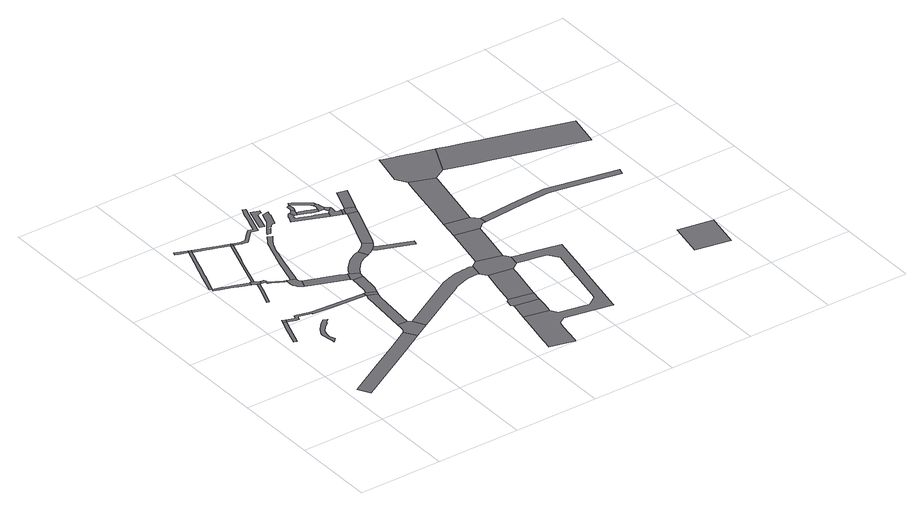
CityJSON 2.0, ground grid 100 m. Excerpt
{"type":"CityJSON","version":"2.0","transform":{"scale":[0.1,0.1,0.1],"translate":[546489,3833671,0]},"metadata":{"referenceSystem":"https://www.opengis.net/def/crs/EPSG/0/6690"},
"CityObjects":{
"road1":{"type":"Road","attributes":{"RoadStructureAttribute.sectionType":"1"},"geometry":[{"type":"MultiSurface","lod":"1","boundaries":[[[0,1,2,3,4,5]]]}]},
"road2":{"type":"Road","geometry":[{"type":"MultiSurface","lod":"1","boundaries":[[[6,0,5,7]]]}]},
"road3":{"type":"Road","attributes":{"RoadStructureAttribute.sectionType":"1"},"geometry":[{"type":"MultiSurface","lod":"1","boundaries":[[[8,9,10,11,12,13,14]]]}]},
"road4":{"type":"Road","attributes":{"RoadStructureAttribute.sectionType":"1"},"geometry":[{"type":"MultiSurface","lod":"1","boundaries":[[[15,16,17,18,19,20,21,22,23,24,25,26,27,28,29,30,31,32,33]]]}]},
"road5":{"type":"Road","attributes":{"RoadStructureAttribute.sectionType":"1"},"geometry":[{"type":"MultiSurface","lod":"1","boundaries":[[[34,35,36,37,38,39,40,41,42,43,44,45,46,47,48]]]}]},
"road6":{"type":"Road","attributes":{"RoadStructureAttribute.sectionType":"1"},"geometry":[{"type":"MultiSurface","lod":"1","boundaries":[[[49,50,51,52,53,54,39,55,56,57,58,59,60,61,62]]]}]},
"road7":{"type":"Road","attributes":{"RoadStructureAttribute.sectionType":"1"},"geometry":[{"type":"MultiSurface","lod":"1","boundaries":[[[63,64,65,66,67,68,69]]]}]},
"road8":{"type":"Road","attributes":{"RoadStructureAttribute.sectionType":"1"},"geometry":[{"type":"MultiSurface","lod":"1","boundaries":[[[70,71,72,49,73]]]}]},
"road9":{"type":"Road","geometry":[{"type":"MultiSurface","lod":"1","boundaries":[[[74,75,76,48,47,77,78,79,63,69,80,81,82,83,84,85,86]]]}]},
"road10":{"type":"Road","attributes":{"RoadStructureAttribute.sectionType":"1"},"geometry":[{"type":"MultiSurface","lod":"1","boundaries":[[[87,88,89,90,91,92,93,94,95,96,7,5,97,98,99,100,101,102,103,104,105,106,107,108,109,110,111,112,113,114]]]}]},
"road11":{"type":"Road","geometry":[{"type":"MultiSurface","lod":"1","boundaries":[[[73,49,62,115]]]}]},
"road12":{"type":"Road","attributes":{"RoadStructureAttribute.sectionType":"1"},"geometry":[{"type":"MultiSurface","lod":"1","boundaries":[[[116,117,118,119,120,121,122,123,124,82,81,125,126,127,128,129,130,131,132,133,134]]]}]},
"road13":{"type":"Road","attributes":{"RoadStructureAttribute.sectionType":"1"},"geometry":[{"type":"MultiSurface","lod":"1","boundaries":[[[135,136,74,86,137,138,139]]]}]},
"road14":{"type":"Road","attributes":{"RoadStructureAttribute.sectionType":"1"},"geometry":[{"type":"MultiSurface","lod":"1","boundaries":[[[140,141,142,143,115,62,144,145,146,147,148,149,150,135,151]]]}]},
"road15":{"type":"Road","geometry":[{"type":"MultiSurface","lod":"1","boundaries":[[[152,153,154,134,133,155,156,157,158,159,160,161,162,163,164,165,166,167,168,169,170,171,172,173,174,175,176,177,178,179,180,181]]]}]},
"road16":{"type":"Road","geometry":[{"type":"MultiSurface","lod":"1","boundaries":[[[182,183,184,8,14,185,186,187,188]]]}]},
"road17":{"type":"Road","geometry":[{"type":"MultiSurface","lod":"1","boundaries":[[[151,135,139,189]]]}]},
"road18":{"type":"Road","attributes":{"RoadStructureAttribute.sectionType":"1"},"geometry":[{"type":"MultiSurface","lod":"1","boundaries":[[[190,191,192,193,182,188,194,195,196]]]}]},
"road19":{"type":"Road","attributes":{"RoadStructureAttribute.sectionType":"1"},"geometry":[{"type":"MultiSurface","lod":"1","boundaries":[[[197,198,199,176,175,200,201,202]]]}]},
"road20":{"type":"Road","attributes":{"RoadStructureAttribute.sectionType":"1"},"geometry":[{"type":"MultiSurface","lod":"1","boundaries":[[[203,204,205,206,207,208,209,210,211,212,213,214,215,216,217,218,219,220,221,181,180]]]}]},
"road21":{"type":"Road","geometry":[{"type":"MultiSurface","lod":"1","boundaries":[[[222,223,114,113,224,190,196,225,226]]]}]},
"road22":{"type":"Road","attributes":{"RoadStructureAttribute.sectionType":"1"},"geometry":[{"type":"MultiSurface","lod":"1","boundaries":[[[227,228,229,226,225,230,231,232,233,234]]]}]},
"road23":{"type":"Road","geometry":[{"type":"MultiSurface","lod":"1","boundaries":[[[202,201,227,234,235,236,237,238,239]]]}]},
"road24":{"type":"Road","attributes":{"RoadStructureAttribute.sectionType":"1"},"geometry":[{"type":"MultiSurface","lod":"1","boundaries":[[[240,241,242,243,244,245,246,247,248,249,250,251,252,189,139,253,254,255,256,257,258,259,260,261,262,263,264,265,266,267,268,269,270,271]]]}]},
"road25":{"type":"Road","attributes":{"RoadStructureAttribute.sectionType":"1"},"geometry":[{"type":"MultiSurface","lod":"1","boundaries":[[[272,273,274,275,276,277]]]}]},
"road26":{"type":"Road","attributes":{"RoadStructureAttribute.sectionType":"1"},"geometry":[{"type":"MultiSurface","lod":"1","boundaries":[[[278,279,280,281,282,283,284,285,286,287,239,238,288,289,290,291,292,293,294,295,296,297,298,299]]]}]},
"road27":{"type":"Road","attributes":{"RoadStructureAttribute.sectionType":"1"},"geometry":[{"type":"MultiSurface","lod":"1","boundaries":[[[300,301,302,303,304,305,306,307,308,309,310,311,312,187,186,313,314,315,316,317,318,319,320,321,322,323,324,325,326,327]]]}]},
"road28":{"type":"Road","geometry":[{"type":"MultiSurface","lod":"1","boundaries":[[[328,329,330,331,332,333,334,335,336,337]]]}]},
"road29":{"type":"Road","attributes":{"RoadStructureAttribute.sectionType":"1"},"geometry":[{"type":"MultiSurface","lod":"1","boundaries":[[[338,339,340,341,342,343,344,345,346,347,348,349,350,351]]]}]},
"road30":{"type":"Road","geometry":[{"type":"MultiSurface","lod":"1","boundaries":[[[352,353,354,355,356,278,299,357,358,359,360,361,362,363,364,365]]]}]},
"road31":{"type":"Road","geometry":[{"type":"MultiSurface","lod":"1","boundaries":[[[366,367,368,369,370,371,372,373]]]}]},
"road32":{"type":"Road","attributes":{"RoadStructureAttribute.sectionType":"1"},"geometry":[{"type":"MultiSurface","lod":"1","boundaries":[[[369,374,375,376,377,378,379,380,381,382,383,384,385,386,387,388,389,390,370]]]}]},
"road33":{"type":"Road","geometry":[{"type":"MultiSurface","lod":"1","boundaries":[[[391,392,393,394,395,396,397,398]]]}]},
"road34":{"type":"Road","attributes":{"RoadStructureAttribute.sectionType":"1"},"geometry":[{"type":"MultiSurface","lod":"1","boundaries":[[[399,400,401,402,403,404,405,406,407,366,373]]]}]},
"road35":{"type":"Road","attributes":{"RoadStructureAttribute.sectionType":"1"},"geometry":[{"type":"MultiSurface","lod":"1","boundaries":[[[408,409,372,371,410,411,412,413]]]}]},
"road36":{"type":"Road","geometry":[{"type":"MultiSurface","lod":"1","boundaries":[[[414,415,416,417,418,391,398,419]]]}]},
"road37":{"type":"Road","attributes":{"RoadStructureAttribute.sectionType":"1"},"geometry":[{"type":"MultiSurface","lod":"1","boundaries":[[[420,421,422,423,424,425,362,361]]]}]},
"road38":{"type":"Road","attributes":{"RoadStructureAttribute.sectionType":"1"},"geometry":[{"type":"MultiSurface","lod":"1","boundaries":[[[426,427,428,429,430,431,432,433,434,435,436,437,403,438,439,440,441,442,443,444,445,446,447,448]]]}]},
"road39":{"type":"Road","attributes":{"RoadStructureAttribute.sectionType":"1"},"geometry":[{"type":"MultiSurface","lod":"1","boundaries":[[[449,450,451,452,453,454,455,352,365,456,457,458,459,460]]]}]},
"road40":{"type":"Road","geometry":[{"type":"MultiSurface","lod":"1","boundaries":[[[461,462,463,464,448,447,465,413,412,466,467]]]}]},
"road41":{"type":"Road","geometry":[{"type":"MultiSurface","lod":"1","boundaries":[[[468,469,470,471,472,473,474,475,476,384,383,477,478,479]]]}]},
"road42":{"type":"Road","attributes":{"RoadStructureAttribute.sectionType":"1"},"geometry":[{"type":"MultiSurface","lod":"1","boundaries":[[[480,481,482,467,466,476,475]]]}]},
"road43":{"type":"Road","attributes":{"RoadStructureAttribute.sectionType":"1"},"geometry":[{"type":"MultiSurface","lod":"1","boundaries":[[[483,484,414,419,485,486,487,488]]]}]},
"road44":{"type":"Road","attributes":{"RoadStructureAttribute.sectionType":"1"},"geometry":[{"type":"MultiSurface","lod":"1","boundaries":[[[479,478,489,490]]]}]},
"road45":{"type":"Road","attributes":{"RoadStructureAttribute.sectionType":"1"},"geometry":[{"type":"MultiSurface","lod":"1","boundaries":[[[491,492,493,494,495,496,497,498,499,500,501,502,503,504,505,506,507,508,509,510,511,512,513,514,515,516,517,518,519,520,394,393,521,522,523,524,525,526,527,528]]]}]},
"road46":{"type":"Road","geometry":[{"type":"MultiSurface","lod":"1","boundaries":[[[529,490,489,449,460,530,531]]]}]},
"road47":{"type":"Road","geometry":[{"type":"MultiSurface","lod":"1","boundaries":[[[532,327,326,483,488,506,505,533]]]}]},
"road48":{"type":"Road","attributes":{"RoadStructureAttribute.sectionType":"1"},"geometry":[{"type":"MultiSurface","lod":"1","boundaries":[[[534,529,531,535]]]}]},
"road49":{"type":"Road","attributes":{"RoadStructureAttribute.sectionType":"1"},"geometry":[{"type":"MultiSurface","lod":"1","boundaries":[[[536,532,533,537,538,539,540]]]}]},
"road50":{"type":"Road","geometry":[{"type":"MultiSurface","lod":"1","boundaries":[[[541,542,536,540,543,544,545,546]]]}]},
"road51":{"type":"Road","attributes":{"RoadStructureAttribute.sectionType":"1"},"geometry":[{"type":"MultiSurface","lod":"1","boundaries":[[[547,548,549,550,551,552,553,554,541,546,555,556]]]}]},
"road52":{"type":"Road","geometry":[{"type":"MultiSurface","lod":"1","boundaries":[[[557,558,559,560,561,562,563,564,565,566,547,556,567,568]]]}]},
"road53":{"type":"Road","attributes":{"RoadStructureAttribute.sectionType":"1"},"geometry":[{"type":"MultiSurface","lod":"1","boundaries":[[[569,570,545,544,571,572,573,574,575]]]}]},
"road54":{"type":"Road","attributes":{"function":"3","RoadStructureAttribute.sectionType":"1"},"geometry":[{"type":"MultiSurface","lod":"1","boundaries":[[[576,577,578,579,580,581]]]}]},
"road55":{"type":"Road","attributes":{"RoadStructureAttribute.sectionType":"1"},"geometry":[{"type":"MultiSurface","lod":"1","boundaries":[[[582,583,584,585,586,587,588,589,590,568,567,591,592,593,594,595,596,597]]]}]}
},
"vertices":[
[255,2082,0],[217,1976,0],[124,1717,0],[161,1702,0],[247,1942,0],[294,2067,0],
[268,2116,0],[306,2101,0],
[1153,1193,0],[911,1053,0],[579,865,0],[128,606,0],[207,468,0],[988,914,0],[1233,1053,0],
[498,1547,0],[490,1587,0],[492,1637,0],[511,1693,0],[558,1748,0],[618,1801,0],[614,1810,0],[668,1855,0],[620,1872,0],[563,1831,0],[562,1831,0],[496,1757,0],[459,1700,0],[446,1667,0],[444,1639,0],[460,1535,0],[466,1500,0],[468,1470,0],[515,1518,0],
[423,2885,0],[358,2909,0],[263,2944,0],[154,2982,0],[136,2988,0],[39,3023,0],[28,2989,0],[93,2966,0],[202,2927,0],[271,2902,0],[285,2897,0],[355,2871,0],[411,2851,0],[411,2849,0],[425,2886,0],
[252,3724,0],[186,3542,0],[129,3382,0],[97,3292,0],[41,3133,0],[7,3036,0],[77,3126,0],[127,3268,0],[136,3292,0],[164,3369,0],[170,3389,0],[218,3526,0],[262,3649,0],[285,3711,0],
[469,2817,0],[419,2676,0],[349,2489,0],[362,2484,0],[376,2480,0],[434,2629,0],[493,2807,0],
[123,3809,0],[111,3774,0],[149,3760,0],[264,3758,0],
[452,2894,0],[447,2893,0],[431,2888,0],[417,2847,0],[454,2834,0],[470,2819,0],[497,2808,0],[516,2811,0],[529,2850,0],[488,2863,0],[483,2865,0],[469,2882,0],[470,2885,0],
[1225,2027,0],[610,2071,0],[607,2072,0],[588,2076,0],[457,2108,0],[427,2115,0],[425,2114,0],[409,2063,0],[408,2063,0],[397,2068,0],[388,2032,0],[391,2034,0],[422,2027,0],[424,2026,0],[424,2027,0],[439,2073,0],[440,2077,0],[448,2076,0],[451,2075,0],[452,2075,0],[503,2065,0],[579,2049,0],[601,2045,0],[604,2044,0],[600,2028,0],[913,2004,0],[1255,1981,0],[1257,2026,0],
[297,3745,0],
[734,2704,0],[682,2738,0],[658,2750,0],[613,2777,0],[590,2790,0],[588,2794,0],[580,2811,0],[578,2816,0],[567,2837,0],[562,2795,0],[568,2774,0],[570,2767,0],[573,2765,0],[601,2752,0],[651,2730,0],[675,2718,0],[725,2686,0],[753,2679,0],[757,2699,0],
[679,3566,0],[589,3297,0],[593,3248,0],[611,3297,0],[702,3559,0],
[587,3638,0],[491,3674,0],[422,3698,0],[401,3706,0],[379,3675,0],[398,3669,0],[464,3645,0],[497,3633,0],[515,3625,0],[582,3601,0],[644,3579,0],[700,3596,0],
[795,2688,0],[765,2697,0],[760,2698,0],[753,2674,0],[749,2645,0],[750,2633,0],[750,2626,0],[751,2613,0],[751,2611,0],[754,2598,0],[754,2597,0],[758,2584,0],[760,2579,0],[763,2575,0],[776,2554,0],[786,2542,0],[788,2539,0],[790,2537,0],[797,2531,0],[813,2519,0],[826,2512,0],[828,2511,0],[831,2509,0],[841,2503,0],[876,2599,0],[862,2614,0],[855,2631,0],[854,2651,0],[856,2668,0],[797,2687,0],
[1187,1343,0],[1181,1272,0],[1178,1234,0],[1330,1109,0],[1428,1165,0],[1349,1304,0],[1307,1332,0],
[717,3591,0],
[1261,1979,0],[1246,1940,0],[1239,1915,0],[1238,1909,0],[1354,1854,0],[1366,1919,0],[1372,1933,0],
[1319,2432,0],[1256,2457,0],[911,2585,0],[875,2490,0],[1303,2327,0],[1340,2424,0],
[860,2682,0],[949,3015,0],[990,3165,0],[1007,3224,0],[1032,3292,0],[1037,3301,0],[1056,3339,0],[1086,3389,0],[1136,3460,0],[1083,3477,0],[1082,3476,0],[1037,3411,0],[1028,3395,0],[1005,3344,0],[990,3301,0],[987,3293,0],[886,2990,0],[842,2840,0],[807,2713,0],
[1273,2025,0],[1268,2025,0],[1275,2018,0],[1390,1978,0],[1277,2025,0],
[1321,2301,0],[1301,2091,0],[1287,2047,0],[1406,2017,0],[1415,2048,0],[1422,2084,0],[1438,2261,0],[1441,2288,0],
[1443,2305,0],[1448,2328,0],[1454,2345,0],[1461,2363,0],[1354,2418,0],
[1175,4047,0],[1163,4013,0],[1141,3958,0],[1111,3863,0],[1085,3786,0],[1051,3685,0],[1051,3684,0],[1000,3697,0],[991,3694,0],[988,3691,0],[925,3630,0],[857,3561,0],[799,3566,0],[704,3558,0],[761,3541,0],[798,3532,0],[810,3527,0],[857,3521,0],[864,3520,0],[867,3523,0],[898,3554,0],[948,3604,0],[1004,3658,0],[1039,3648,0],[1047,3646,0],[1055,3644,0],[1060,3642,0],[1081,3636,0],[1107,3713,0],[1158,3870,0],[1204,4002,0],[1214,4033,0],
[1169,3604,0],[1139,3561,0],[1114,3524,0],[1151,3512,0],[1196,3577,0],[1208,3589,0],
[1678,2698,0],[1637,2683,0],[1586,2662,0],[1556,2645,0],[1529,2628,0],[1507,2610,0],[1463,2565,0],[1422,2522,0],[1386,2476,0],[1370,2448,0],[1468,2379,0],[1486,2408,0],[1501,2429,0],[1529,2458,0],[1569,2503,0],[1599,2528,0],[1619,2542,0],[1637,2554,0],[1664,2564,0],[1685,2572,0],[1707,2580,0],[1728,2588,0],
[2439,1779,0],[2420,1779,0],[2384,1779,0],[2349,1778,0],[2309,1774,0],[2265,1768,0],[2234,1763,0],[2212,1758,0],[2183,1750,0],[2153,1741,0],[2125,1732,0],[2097,1722,0],[2045,1702,0],[1622,1276,0],[1812,1384,0],[1923,1447,0],[2022,1503,0],[2082,1536,0],[2115,1556,0],[2147,1570,0],[2183,1584,0],[2216,1595,0],[2257,1607,0],[2306,1616,0],[2354,1621,0],[2410,1620,0],[2438,1617,0],[2469,1774,0],
[1217,3963,0],[1157,3762,0],[1131,3673,0],[1183,3660,0],[1212,3756,0],[1246,3868,0],[1263,3878,0],[1281,3884,0],[1300,3881,0],[1313,3924,0],
[1259,3751,0],[1244,3711,0],[1187,3629,0],[1184,3625,0],[1226,3609,0],[1238,3622,0],[1257,3642,0],[1281,3652,0],[1301,3645,0],[1338,3742,0],[1359,3796,0],[1350,3800,0],[1373,3859,0],[1293,3841,0],
[1798,2803,0],[1774,2770,0],[1760,2755,0],[1729,2728,0],[1704,2711,0],[1750,2599,0],[1774,2612,0],[1795,2625,0],[1821,2646,0],[1836,2659,0],[1861,2685,0],[1863,2687,0],[1881,2709,0],[1898,2734,0],
[1574,3733,0],[1561,3718,0],[1546,3708,0],[1529,3702,0],[1558,3643,0],[1580,3634,0],[1598,3682,0],[1611,3713,0],
[1515,3696,0],[1499,3681,0],[1486,3661,0],[1479,3645,0],[1460,3591,0],[1452,3568,0],[1450,3560,0],[1660,3479,0],[1771,3436,0],[1840,3410,0],[1863,3469,0],[1731,3518,0],[1695,3531,0],[1616,3560,0],[1578,3575,0],[1533,3591,0],[1527,3625,0],
[2371,914,0],[2348,802,0],[2326,689,0],[2618,630,0],[2620,641,0],[2642,749,0],[2649,791,0],[2661,864,0],
[1623,3744,0],[1627,3763,0],[1628,3777,0],[1624,3801,0],[1616,3831,0],[1579,3805,0],[1584,3787,0],[1585,3767,0],[1581,3748,0],
[1754,3625,0],[1711,3640,0],[1712,3584,0],[1726,3579,0],[1797,3552,0],[1814,3602,0],
[2399,1050,0],[2366,1026,0],[2365,1027,0],[2349,946,0],[2368,918,0],[2683,992,0],
[1847,2669,0],[1817,2640,0],[1864,2605,0],[2246,2459,0],[2269,2520,0],[1887,2665,0],
[1852,3711,0],[1832,3731,0],[1823,3739,0],[1805,3754,0],[1766,3782,0],[1763,3784,0],[1741,3800,0],[1722,3813,0],[1682,3838,0],[1671,3844,0],[1668,3846,0],[1637,3865,0],[1686,3786,0],[1694,3781,0],[1704,3775,0],[1728,3758,0],[1738,3751,0],[1740,3749,0],[1797,3708,0],[1801,3704,0],[1813,3691,0],[1824,3670,0],[1863,3689,0],
[2012,3345,0],[1999,3311,0],[1949,3180,0],[1923,3113,0],[1884,3014,0],[1872,2983,0],[1818,2841,0],[1914,2761,0],[1943,2831,0],[1974,2920,0],[2116,3294,0],[2123,3312,0],
[1888,3596,0],[1882,3612,0],[1878,3639,0],[1873,3664,0],[1827,3638,0],[1863,3549,0],[1896,3580,0],
[1976,3431,0],[1949,3443,0],[1943,3452,0],[1941,3463,0],[1942,3477,0],[1949,3509,0],[1948,3521,0],[1944,3537,0],[1893,3499,0],[1908,3384,0],[1970,3361,0],[1999,3439,0],
[1932,3552,0],[1918,3562,0],[1908,3570,0],
[2495,1537,0],[2439,1284,0],[2685,1003,0],[2767,1405,0],[2776,1453,0],[2785,1495,0],
[1999,3350,0],[2029,3430,0],
[2563,369,0],[2650,426,0],[2974,362,0],[3214,315,0],[3219,340,0],[3351,998,0],[3354,1012,0],[3463,1560,0],[3135,1629,0],[3080,1639,0],[3069,1642,0],[3059,1643,0],[3009,1653,0],[2996,1656,0],[2895,1676,0],[2874,1555,0],[2989,1533,0],[3048,1522,0],[3107,1511,0],[3220,1486,0],[3302,1366,0],[3231,1013,0],[3229,1003,0],[3219,956,0],[3140,556,0],[3137,554,0],[3019,475,0],[2971,485,0],[2690,540,0],[2673,543,0],[2280,461,0],[2244,282,0],[2204,82,0],[2204,79,0],[2494,0,0],[2501,33,0],[2548,291,0],[2562,359,0],
[2048,3437,0],[2136,3344,0],[2155,3396,0],
[2551,1831,0],[2843,1754,0],
[2157,3722,0],[2270,3696,0],
[2657,2361,0],[2919,2131,0],[2935,2205,0],[2951,2285,0],[2955,2302,0],
[2701,2590,0],[2677,2463,0],[3028,2367,0],[3076,2371,0],[3069,2456,0],[2993,2536,0],
[2871,3444,0],[2869,3430,0],[2846,3319,0],[2781,3004,0],[2776,2976,0],[2775,2974,0],[2767,2931,0],[2721,2701,0],[3152,3322,0],[3156,3343,0],
[3341,3829,0],[3297,3842,0],[3178,3877,0],[3123,3893,0],[3096,3901,0],[3068,3909,0],[3031,3920,0],[2899,3959,0],[2882,3964,0],[2794,3578,0],[3300,3421,0],[3471,3792,0],
[3933,2513,0],[3589,2501,0],[3594,2416,0],[3926,2427,0],[4066,2405,0],[4757,2268,0],[4783,2342,0],
[4590,1073,0],[4510,660,0],[4922,580,0],[4978,877,0],[4996,969,0],[5002,1001,0],
[4054,3620,0],[3935,3655,0],[3843,3682,0],[3825,3687,0],[3813,3691,0],[3735,3714,0],[3618,3748,0],[3519,3778,0],[3494,3785,0],[3632,3327,0],[3701,3307,0],[3730,3299,0],[3821,3273,0],[4058,3205,0],[4879,2969,0],[4961,3353,0]
]}
